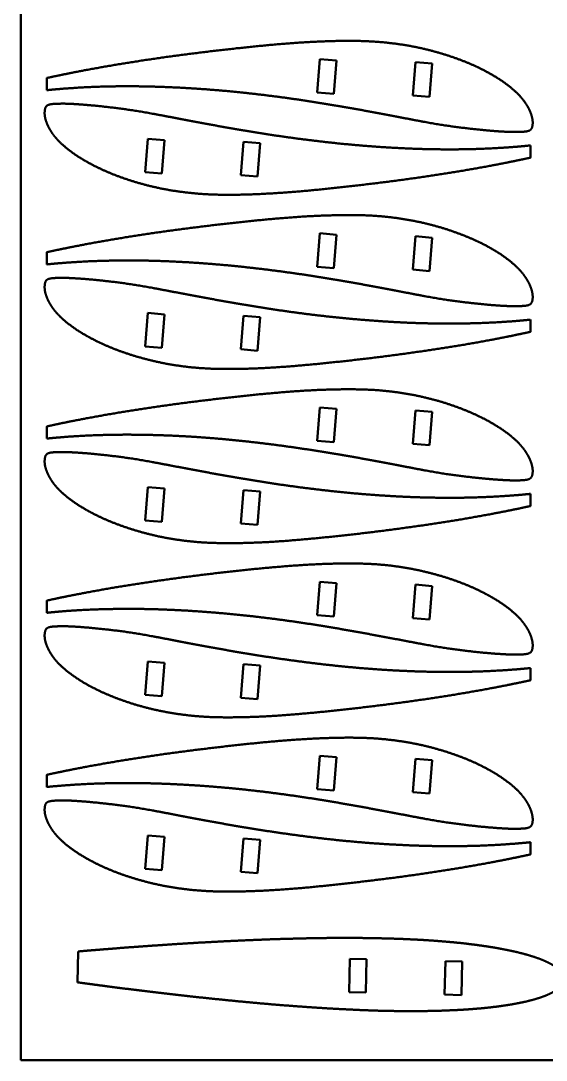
# Model space of a CAD drawing. Header units: inches. Extents: x -3.7 to 31.8, y -0.3 to 62.6.
# Drawn here: x -3.67 to 2.5, y 27.2 to 39.42 of the extents above; entities that cross this region are included whole.
import ezdxf

# ---------------------------------------------------------------- set-up
doc = ezdxf.new("R2010")
doc.units = ezdxf.units.IN
doc.header["$MEASUREMENT"] = 0
doc.layers.add('Visible (ISO)', color=7, linetype='Continuous', lineweight=50)

msp = doc.modelspace()

# ---------------------------------------------------------------- linework, layer by layer
at = {"layer": 'Visible (ISO)'}
for p, q in [((-3.674, 62.635), (-3.674, 27.202)), ((-0.162, 38.967), (-0.194, 38.575)), ((0.034, 38.951), (-0.162, 38.967)), ((0.002, 38.559), (0.034, 38.951)), ((0.962, 38.932), (0.93, 38.54)), ((1.158, 38.916), (0.962, 38.932)), ((1.126, 38.524), (1.158, 38.916)), ((-3.369, 38.602), (-3.369, 38.745)), ((-0.194, 38.575), (0.002, 38.559)), ((0.93, 38.54), (1.126, 38.524)), ((-2.18, 38.031), (-2.212, 37.639)), ((-1.984, 38.015), (-2.18, 38.031)), ((-2.016, 37.623), (-1.984, 38.015)), ((-1.057, 37.996), (-1.089, 37.604)), ((-0.86, 37.98), (-1.057, 37.996)), ((-0.892, 37.588), (-0.86, 37.98)), ((2.315, 37.953), (2.315, 37.81)), ((-2.212, 37.639), (-2.016, 37.623)), ((-1.089, 37.604), (-0.892, 37.588)), ((-0.162, 36.92), (-0.194, 36.527)), ((0.034, 36.904), (-0.162, 36.92)), ((0.002, 36.511), (0.034, 36.904)), ((0.962, 36.885), (0.93, 36.493)), ((1.158, 36.869), (0.962, 36.885)), ((1.126, 36.477), (1.158, 36.869)), ((-3.369, 36.555), (-3.369, 36.698)), ((-0.194, 36.527), (0.002, 36.511)), ((0.93, 36.493), (1.126, 36.477)), ((-2.18, 35.984), (-2.212, 35.591)), ((-1.984, 35.968), (-2.18, 35.984)), ((-2.016, 35.575), (-1.984, 35.968)), ((-1.057, 35.949), (-1.089, 35.557)), ((-0.86, 35.933), (-1.057, 35.949)), ((-0.892, 35.541), (-0.86, 35.933)), ((2.315, 35.906), (2.315, 35.763)), ((-2.212, 35.591), (-2.016, 35.575)), ((-1.089, 35.557), (-0.892, 35.541)), ((-0.162, 34.873), (-0.194, 34.48)), ((0.034, 34.857), (-0.162, 34.873)), ((0.002, 34.464), (0.034, 34.857)), ((0.962, 34.838), (0.93, 34.445)), ((1.158, 34.822), (0.962, 34.838)), ((1.126, 34.429), (1.158, 34.822)), ((-3.369, 34.508), (-3.369, 34.651)), ((-0.194, 34.48), (0.002, 34.464)), ((0.93, 34.445), (1.126, 34.429)), ((-2.18, 33.937), (-2.212, 33.544)), ((-1.984, 33.921), (-2.18, 33.937)), ((-2.016, 33.528), (-1.984, 33.921)), ((-1.057, 33.902), (-1.089, 33.509)), ((-0.86, 33.886), (-1.057, 33.902)), ((-0.892, 33.494), (-0.86, 33.886)), ((2.315, 33.858), (2.315, 33.715)), ((-2.212, 33.544), (-2.016, 33.528)), ((-1.089, 33.509), (-0.892, 33.494)), ((-0.162, 32.825), (-0.194, 32.433)), ((0.034, 32.809), (-0.162, 32.825)), ((0.002, 32.417), (0.034, 32.809)), ((0.962, 32.791), (0.93, 32.398)), ((1.158, 32.775), (0.962, 32.791)), ((1.126, 32.382), (1.158, 32.775)), ((-3.369, 32.46), (-3.369, 32.604)), ((-0.194, 32.433), (0.002, 32.417)), ((0.93, 32.398), (1.126, 32.382)), ((-2.18, 31.889), (-2.212, 31.497)), ((-1.984, 31.873), (-2.18, 31.889)), ((-2.016, 31.481), (-1.984, 31.873)), ((-1.057, 31.855), (-1.089, 31.462)), ((-0.86, 31.839), (-1.057, 31.855)), ((-0.892, 31.446), (-0.86, 31.839)), ((2.315, 31.811), (2.315, 31.668)), ((-2.212, 31.497), (-2.016, 31.481)), ((-1.089, 31.462), (-0.892, 31.446)), ((-0.162, 30.778), (-0.194, 30.386)), ((0.034, 30.762), (-0.162, 30.778)), ((0.002, 30.37), (0.034, 30.762)), ((0.962, 30.743), (0.93, 30.351)), ((1.158, 30.727), (0.962, 30.743)), ((1.126, 30.335), (1.158, 30.727)), ((-3.369, 30.413), (-3.369, 30.556)), ((-0.194, 30.386), (0.002, 30.37)), ((0.93, 30.351), (1.126, 30.335)), ((-2.18, 29.842), (-2.212, 29.45)), ((-1.984, 29.826), (-2.18, 29.842)), ((-2.016, 29.434), (-1.984, 29.826)), ((-1.057, 29.807), (-1.089, 29.415)), ((-0.86, 29.791), (-1.057, 29.807)), ((-0.892, 29.399), (-0.86, 29.791)), ((2.315, 29.764), (2.315, 29.621)), ((-2.212, 29.45), (-2.016, 29.434)), ((-1.089, 29.415), (-0.892, 29.399)), ((-3.009, 28.117), (-3, 28.48)), ((0.192, 28.395), (0.182, 28.001)), ((0.389, 28.39), (0.192, 28.395)), ((0.379, 27.996), (0.389, 28.39)), ((1.315, 28.366), (1.305, 27.973)), ((1.512, 28.361), (1.315, 28.366)), ((1.502, 27.968), (1.512, 28.361)), ((0.182, 28.001), (0.379, 27.996)), ((1.305, 27.973), (1.502, 27.968)), ((-3.674, 27.202), (31.759, 27.202))]:
    msp.add_line(p, q, dxfattribs=at)
for points, degree, knots in [([(-3.369, 38.745), (-3.366, 38.746), (-3.321, 38.756), (-3.231, 38.775), (-3.095, 38.803), (-2.908, 38.84), (-2.673, 38.882), (-2.429, 38.923), (-2.177, 38.962), (-1.921, 38.999), (-1.661, 39.033), (-1.399, 39.065), (-1.137, 39.095), (-0.878, 39.122), (-0.623, 39.146), (-0.374, 39.164), (-0.133, 39.177), (0.099, 39.183), (0.322, 39.183), (0.534, 39.172), (0.735, 39.15), (0.927, 39.12), (1.108, 39.079), (1.28, 39.032), (1.44, 38.979), (1.59, 38.921), (1.727, 38.858), (1.851, 38.792), (1.963, 38.724), (2.06, 38.653), (2.144, 38.583), (2.212, 38.512), (2.264, 38.441), (2.304, 38.371), (2.328, 38.305), (2.343, 38.242), (2.339, 38.187), (2.329, 38.132), (2.272, 38.115), (2.199, 38.112), (2.105, 38.109), (1.991, 38.115), (1.855, 38.124), (1.699, 38.139), (1.523, 38.159), (1.329, 38.184), (1.117, 38.219), (0.885, 38.264), (0.634, 38.312), (0.364, 38.363), (0.077, 38.414), (-0.225, 38.464), (-0.54, 38.511), (-0.865, 38.553), (-1.197, 38.589), (-1.532, 38.617), (-1.869, 38.637), (-2.202, 38.649), (-2.53, 38.65), (-2.83, 38.643), (-3.062, 38.629), (-3.226, 38.616), (-3.327, 38.607), (-3.369, 38.602)], 5, [-0.8731081, -0.8731081, -0.8731081, -0.8731081, -0.8731081, -0.8731081, -0.8720337, -0.8579336, -0.8434876, -0.8287458, -0.8137565, -0.798569, -0.7832324, -0.7677982, -0.7523222, -0.7368644, -0.7214857, -0.7062462, -0.6912006, -0.6763996, -0.6618868, -0.6476853, -0.6337996, -0.620226, -0.6069521, -0.5939656, -0.5812707, -0.5688847, -0.5568329, -0.545146, -0.5338546, -0.5229915, -0.5125896, -0.5026638, -0.4932193, -0.4842614, -0.4757956, -0.4678314, -0.4604119, -0.4534392, -0.4465144, -0.4392632, -0.4313488, -0.4224439, -0.4123913, -0.4013496, -0.3894624, -0.3768276, -0.3634991, -0.349514, -0.3349027, -0.3196928, -0.3039265, -0.2876747, -0.2710151, -0.2540272, -0.2367904, -0.2193863, -0.2018977, -0.18441, -0.1670099, -0.1497873, -0.1328351, -0.11625, -0.1042927, -0.1042927, -0.1042927, -0.1042927, -0.1042927, -0.1042927]), ([(2.315, 37.81), (2.311, 37.809), (2.266, 37.799), (2.176, 37.78), (2.04, 37.752), (1.854, 37.715), (1.618, 37.673), (1.374, 37.632), (1.123, 37.593), (0.866, 37.556), (0.606, 37.522), (0.344, 37.49), (0.083, 37.46), (-0.177, 37.433), (-0.431, 37.409), (-0.68, 37.391), (-0.921, 37.378), (-1.154, 37.372), (-1.376, 37.372), (-1.588, 37.383), (-1.789, 37.405), (-1.981, 37.435), (-2.163, 37.476), (-2.334, 37.523), (-2.495, 37.576), (-2.644, 37.634), (-2.781, 37.697), (-2.906, 37.763), (-3.017, 37.831), (-3.115, 37.902), (-3.198, 37.972), (-3.267, 38.043), (-3.319, 38.114), (-3.358, 38.184), (-3.383, 38.25), (-3.397, 38.313), (-3.393, 38.368), (-3.384, 38.423), (-3.327, 38.44), (-3.254, 38.443), (-3.159, 38.446), (-3.046, 38.44), (-2.91, 38.431), (-2.754, 38.416), (-2.577, 38.396), (-2.383, 38.371), (-2.171, 38.336), (-1.94, 38.291), (-1.688, 38.243), (-1.418, 38.192), (-1.131, 38.141), (-0.829, 38.091), (-0.515, 38.044), (-0.19, 38.003), (0.142, 37.966), (0.478, 37.938), (0.814, 37.918), (1.148, 37.906), (1.475, 37.905), (1.776, 37.912), (2.007, 37.926), (2.171, 37.939), (2.272, 37.949), (2.315, 37.953)], 5, [-0.8731081, -0.8731081, -0.8731081, -0.8731081, -0.8731081, -0.8731081, -0.8720337, -0.8579336, -0.8434876, -0.8287458, -0.8137565, -0.798569, -0.7832324, -0.7677982, -0.7523222, -0.7368644, -0.7214857, -0.7062462, -0.6912006, -0.6763996, -0.6618868, -0.6476853, -0.6337996, -0.620226, -0.6069521, -0.5939656, -0.5812707, -0.5688847, -0.5568329, -0.545146, -0.5338546, -0.5229915, -0.5125896, -0.5026638, -0.4932193, -0.4842614, -0.4757956, -0.4678314, -0.4604119, -0.4534392, -0.4465144, -0.4392632, -0.4313488, -0.4224439, -0.4123913, -0.4013496, -0.3894624, -0.3768276, -0.3634991, -0.349514, -0.3349027, -0.3196928, -0.3039265, -0.2876747, -0.2710151, -0.2540272, -0.2367904, -0.2193863, -0.2018977, -0.18441, -0.1670099, -0.1497873, -0.1328351, -0.11625, -0.1042927, -0.1042927, -0.1042927, -0.1042927, -0.1042927, -0.1042927]), ([(-3.369, 36.698), (-3.366, 36.699), (-3.321, 36.709), (-3.231, 36.728), (-3.095, 36.756), (-2.908, 36.793), (-2.673, 36.835), (-2.429, 36.876), (-2.177, 36.915), (-1.921, 36.952), (-1.661, 36.986), (-1.399, 37.018), (-1.137, 37.048), (-0.878, 37.075), (-0.623, 37.098), (-0.374, 37.117), (-0.133, 37.13), (0.099, 37.135), (0.322, 37.136), (0.534, 37.125), (0.735, 37.103), (0.927, 37.072), (1.108, 37.032), (1.28, 36.985), (1.44, 36.931), (1.59, 36.873), (1.727, 36.811), (1.851, 36.745), (1.963, 36.677), (2.06, 36.606), (2.144, 36.536), (2.212, 36.465), (2.264, 36.393), (2.304, 36.323), (2.328, 36.258), (2.343, 36.194), (2.339, 36.14), (2.329, 36.085), (2.272, 36.068), (2.199, 36.065), (2.105, 36.061), (1.991, 36.068), (1.855, 36.076), (1.699, 36.092), (1.523, 36.111), (1.329, 36.136), (1.117, 36.172), (0.885, 36.217), (0.634, 36.265), (0.364, 36.316), (0.077, 36.367), (-0.225, 36.417), (-0.54, 36.463), (-0.865, 36.505), (-1.197, 36.541), (-1.532, 36.57), (-1.869, 36.59), (-2.202, 36.602), (-2.53, 36.603), (-2.83, 36.595), (-3.062, 36.582), (-3.226, 36.569), (-3.327, 36.559), (-3.369, 36.555)], 5, [-0.8731081, -0.8731081, -0.8731081, -0.8731081, -0.8731081, -0.8731081, -0.8720337, -0.8579336, -0.8434876, -0.8287458, -0.8137565, -0.798569, -0.7832324, -0.7677982, -0.7523222, -0.7368644, -0.7214857, -0.7062462, -0.6912006, -0.6763996, -0.6618868, -0.6476853, -0.6337996, -0.620226, -0.6069521, -0.5939656, -0.5812707, -0.5688847, -0.5568329, -0.545146, -0.5338546, -0.5229915, -0.5125896, -0.5026638, -0.4932193, -0.4842614, -0.4757956, -0.4678314, -0.4604119, -0.4534392, -0.4465144, -0.4392632, -0.4313488, -0.4224439, -0.4123913, -0.4013496, -0.3894624, -0.3768276, -0.3634991, -0.349514, -0.3349027, -0.3196928, -0.3039265, -0.2876747, -0.2710151, -0.2540272, -0.2367904, -0.2193863, -0.2018977, -0.18441, -0.1670099, -0.1497873, -0.1328351, -0.11625, -0.1042927, -0.1042927, -0.1042927, -0.1042927, -0.1042927, -0.1042927]), ([(2.315, 35.763), (2.311, 35.762), (2.266, 35.752), (2.176, 35.733), (2.04, 35.704), (1.854, 35.668), (1.618, 35.625), (1.374, 35.584), (1.123, 35.546), (0.866, 35.509), (0.606, 35.474), (0.344, 35.442), (0.083, 35.413), (-0.177, 35.386), (-0.431, 35.362), (-0.68, 35.344), (-0.921, 35.33), (-1.154, 35.325), (-1.376, 35.325), (-1.588, 35.335), (-1.789, 35.357), (-1.981, 35.388), (-2.163, 35.429), (-2.334, 35.476), (-2.495, 35.529), (-2.644, 35.587), (-2.781, 35.65), (-2.906, 35.716), (-3.017, 35.784), (-3.115, 35.854), (-3.198, 35.925), (-3.267, 35.996), (-3.319, 36.067), (-3.358, 36.137), (-3.383, 36.203), (-3.397, 36.266), (-3.393, 36.321), (-3.384, 36.376), (-3.327, 36.393), (-3.254, 36.396), (-3.159, 36.399), (-3.046, 36.392), (-2.91, 36.384), (-2.754, 36.369), (-2.577, 36.349), (-2.383, 36.324), (-2.171, 36.288), (-1.94, 36.243), (-1.688, 36.196), (-1.418, 36.145), (-1.131, 36.094), (-0.829, 36.044), (-0.515, 35.997), (-0.19, 35.955), (0.142, 35.919), (0.478, 35.891), (0.814, 35.87), (1.148, 35.859), (1.475, 35.858), (1.776, 35.865), (2.007, 35.879), (2.171, 35.891), (2.272, 35.901), (2.315, 35.906)], 5, [-0.8731081, -0.8731081, -0.8731081, -0.8731081, -0.8731081, -0.8731081, -0.8720337, -0.8579336, -0.8434876, -0.8287458, -0.8137565, -0.798569, -0.7832324, -0.7677982, -0.7523222, -0.7368644, -0.7214857, -0.7062462, -0.6912006, -0.6763996, -0.6618868, -0.6476853, -0.6337996, -0.620226, -0.6069521, -0.5939656, -0.5812707, -0.5688847, -0.5568329, -0.545146, -0.5338546, -0.5229915, -0.5125896, -0.5026638, -0.4932193, -0.4842614, -0.4757956, -0.4678314, -0.4604119, -0.4534392, -0.4465144, -0.4392632, -0.4313488, -0.4224439, -0.4123913, -0.4013496, -0.3894624, -0.3768276, -0.3634991, -0.349514, -0.3349027, -0.3196928, -0.3039265, -0.2876747, -0.2710151, -0.2540272, -0.2367904, -0.2193863, -0.2018977, -0.18441, -0.1670099, -0.1497873, -0.1328351, -0.11625, -0.1042927, -0.1042927, -0.1042927, -0.1042927, -0.1042927, -0.1042927]), ([(-3.369, 34.651), (-3.366, 34.651), (-3.321, 34.661), (-3.231, 34.681), (-3.095, 34.709), (-2.908, 34.745), (-2.673, 34.788), (-2.429, 34.829), (-2.177, 34.868), (-1.921, 34.905), (-1.661, 34.939), (-1.399, 34.971), (-1.137, 35.001), (-0.878, 35.028), (-0.623, 35.051), (-0.374, 35.07), (-0.133, 35.083), (0.099, 35.088), (0.322, 35.088), (0.534, 35.078), (0.735, 35.056), (0.927, 35.025), (1.108, 34.985), (1.28, 34.938), (1.44, 34.884), (1.59, 34.826), (1.727, 34.763), (1.851, 34.698), (1.963, 34.629), (2.06, 34.559), (2.144, 34.489), (2.212, 34.418), (2.264, 34.346), (2.304, 34.276), (2.328, 34.211), (2.343, 34.147), (2.339, 34.093), (2.329, 34.038), (2.272, 34.02), (2.199, 34.017), (2.105, 34.014), (1.991, 34.021), (1.855, 34.029), (1.699, 34.045), (1.523, 34.064), (1.329, 34.089), (1.117, 34.125), (0.885, 34.17), (0.634, 34.218), (0.364, 34.269), (0.077, 34.32), (-0.225, 34.369), (-0.54, 34.416), (-0.865, 34.458), (-1.197, 34.494), (-1.532, 34.523), (-1.869, 34.543), (-2.202, 34.554), (-2.53, 34.556), (-2.83, 34.548), (-3.062, 34.535), (-3.226, 34.522), (-3.327, 34.512), (-3.369, 34.508)], 5, [-0.8731081, -0.8731081, -0.8731081, -0.8731081, -0.8731081, -0.8731081, -0.8720337, -0.8579336, -0.8434876, -0.8287458, -0.8137565, -0.798569, -0.7832324, -0.7677982, -0.7523222, -0.7368644, -0.7214857, -0.7062462, -0.6912006, -0.6763996, -0.6618868, -0.6476853, -0.6337996, -0.620226, -0.6069521, -0.5939656, -0.5812707, -0.5688847, -0.5568329, -0.545146, -0.5338546, -0.5229915, -0.5125896, -0.5026638, -0.4932193, -0.4842614, -0.4757956, -0.4678314, -0.4604119, -0.4534392, -0.4465144, -0.4392632, -0.4313488, -0.4224439, -0.4123913, -0.4013496, -0.3894624, -0.3768276, -0.3634991, -0.349514, -0.3349027, -0.3196928, -0.3039265, -0.2876747, -0.2710151, -0.2540272, -0.2367904, -0.2193863, -0.2018977, -0.18441, -0.1670099, -0.1497873, -0.1328351, -0.11625, -0.1042927, -0.1042927, -0.1042927, -0.1042927, -0.1042927, -0.1042927]), ([(2.315, 33.715), (2.311, 33.715), (2.266, 33.705), (2.176, 33.685), (2.04, 33.657), (1.854, 33.621), (1.618, 33.578), (1.374, 33.537), (1.123, 33.498), (0.866, 33.462), (0.606, 33.427), (0.344, 33.395), (0.083, 33.365), (-0.177, 33.339), (-0.431, 33.315), (-0.68, 33.296), (-0.921, 33.283), (-1.154, 33.278), (-1.376, 33.278), (-1.588, 33.288), (-1.789, 33.31), (-1.981, 33.341), (-2.163, 33.381), (-2.334, 33.429), (-2.495, 33.482), (-2.644, 33.54), (-2.781, 33.603), (-2.906, 33.668), (-3.017, 33.737), (-3.115, 33.807), (-3.198, 33.877), (-3.267, 33.948), (-3.319, 34.02), (-3.358, 34.09), (-3.383, 34.156), (-3.397, 34.219), (-3.393, 34.273), (-3.384, 34.329), (-3.327, 34.346), (-3.254, 34.349), (-3.159, 34.352), (-3.046, 34.345), (-2.91, 34.337), (-2.754, 34.322), (-2.577, 34.302), (-2.383, 34.277), (-2.171, 34.241), (-1.94, 34.196), (-1.688, 34.148), (-1.418, 34.098), (-1.131, 34.047), (-0.829, 33.997), (-0.515, 33.95), (-0.19, 33.908), (0.142, 33.872), (0.478, 33.843), (0.814, 33.823), (1.148, 33.812), (1.475, 33.81), (1.776, 33.818), (2.007, 33.831), (2.171, 33.844), (2.272, 33.854), (2.315, 33.858)], 5, [-0.8731081, -0.8731081, -0.8731081, -0.8731081, -0.8731081, -0.8731081, -0.8720337, -0.8579336, -0.8434876, -0.8287458, -0.8137565, -0.798569, -0.7832324, -0.7677982, -0.7523222, -0.7368644, -0.7214857, -0.7062462, -0.6912006, -0.6763996, -0.6618868, -0.6476853, -0.6337996, -0.620226, -0.6069521, -0.5939656, -0.5812707, -0.5688847, -0.5568329, -0.545146, -0.5338546, -0.5229915, -0.5125896, -0.5026638, -0.4932193, -0.4842614, -0.4757956, -0.4678314, -0.4604119, -0.4534392, -0.4465144, -0.4392632, -0.4313488, -0.4224439, -0.4123913, -0.4013496, -0.3894624, -0.3768276, -0.3634991, -0.349514, -0.3349027, -0.3196928, -0.3039265, -0.2876747, -0.2710151, -0.2540272, -0.2367904, -0.2193863, -0.2018977, -0.18441, -0.1670099, -0.1497873, -0.1328351, -0.11625, -0.1042927, -0.1042927, -0.1042927, -0.1042927, -0.1042927, -0.1042927]), ([(-3.369, 32.604), (-3.366, 32.604), (-3.321, 32.614), (-3.231, 32.634), (-3.095, 32.662), (-2.908, 32.698), (-2.673, 32.741), (-2.429, 32.782), (-2.177, 32.82), (-1.921, 32.857), (-1.661, 32.892), (-1.399, 32.924), (-1.137, 32.954), (-0.878, 32.98), (-0.623, 33.004), (-0.374, 33.022), (-0.133, 33.036), (0.099, 33.041), (0.322, 33.041), (0.534, 33.031), (0.735, 33.009), (0.927, 32.978), (1.108, 32.937), (1.28, 32.89), (1.44, 32.837), (1.59, 32.779), (1.727, 32.716), (1.851, 32.65), (1.963, 32.582), (2.06, 32.512), (2.144, 32.441), (2.212, 32.37), (2.264, 32.299), (2.304, 32.229), (2.328, 32.163), (2.343, 32.1), (2.339, 32.045), (2.329, 31.99), (2.272, 31.973), (2.199, 31.97), (2.105, 31.967), (1.991, 31.974), (1.855, 31.982), (1.699, 31.997), (1.523, 32.017), (1.329, 32.042), (1.117, 32.078), (0.885, 32.123), (0.634, 32.17), (0.364, 32.221), (0.077, 32.272), (-0.225, 32.322), (-0.54, 32.369), (-0.865, 32.411), (-1.197, 32.447), (-1.532, 32.475), (-1.869, 32.496), (-2.202, 32.507), (-2.53, 32.508), (-2.83, 32.501), (-3.062, 32.488), (-3.226, 32.475), (-3.327, 32.465), (-3.369, 32.46)], 5, [-0.8731081, -0.8731081, -0.8731081, -0.8731081, -0.8731081, -0.8731081, -0.8720337, -0.8579336, -0.8434876, -0.8287458, -0.8137565, -0.798569, -0.7832324, -0.7677982, -0.7523222, -0.7368644, -0.7214857, -0.7062462, -0.6912006, -0.6763996, -0.6618868, -0.6476853, -0.6337996, -0.620226, -0.6069521, -0.5939656, -0.5812707, -0.5688847, -0.5568329, -0.545146, -0.5338546, -0.5229915, -0.5125896, -0.5026638, -0.4932193, -0.4842614, -0.4757956, -0.4678314, -0.4604119, -0.4534392, -0.4465144, -0.4392632, -0.4313488, -0.4224439, -0.4123913, -0.4013496, -0.3894624, -0.3768276, -0.3634991, -0.349514, -0.3349027, -0.3196928, -0.3039265, -0.2876747, -0.2710151, -0.2540272, -0.2367904, -0.2193863, -0.2018977, -0.18441, -0.1670099, -0.1497873, -0.1328351, -0.11625, -0.1042927, -0.1042927, -0.1042927, -0.1042927, -0.1042927, -0.1042927]), ([(2.315, 31.668), (2.311, 31.667), (2.266, 31.657), (2.176, 31.638), (2.04, 31.61), (1.854, 31.573), (1.618, 31.531), (1.374, 31.49), (1.123, 31.451), (0.866, 31.414), (0.606, 31.38), (0.344, 31.348), (0.083, 31.318), (-0.177, 31.291), (-0.431, 31.268), (-0.68, 31.249), (-0.921, 31.236), (-1.154, 31.231), (-1.376, 31.23), (-1.588, 31.241), (-1.789, 31.263), (-1.981, 31.294), (-2.163, 31.334), (-2.334, 31.381), (-2.495, 31.435), (-2.644, 31.493), (-2.781, 31.555), (-2.906, 31.621), (-3.017, 31.69), (-3.115, 31.76), (-3.198, 31.83), (-3.267, 31.901), (-3.319, 31.973), (-3.358, 32.043), (-3.383, 32.108), (-3.397, 32.172), (-3.393, 32.226), (-3.384, 32.281), (-3.327, 32.298), (-3.254, 32.301), (-3.159, 32.305), (-3.046, 32.298), (-2.91, 32.29), (-2.754, 32.274), (-2.577, 32.255), (-2.383, 32.23), (-2.171, 32.194), (-1.94, 32.149), (-1.688, 32.101), (-1.418, 32.05), (-1.131, 31.999), (-0.829, 31.949), (-0.515, 31.903), (-0.19, 31.861), (0.142, 31.825), (0.478, 31.796), (0.814, 31.776), (1.148, 31.765), (1.475, 31.763), (1.776, 31.771), (2.007, 31.784), (2.171, 31.797), (2.272, 31.807), (2.315, 31.811)], 5, [-0.8731081, -0.8731081, -0.8731081, -0.8731081, -0.8731081, -0.8731081, -0.8720337, -0.8579336, -0.8434876, -0.8287458, -0.8137565, -0.798569, -0.7832324, -0.7677982, -0.7523222, -0.7368644, -0.7214857, -0.7062462, -0.6912006, -0.6763996, -0.6618868, -0.6476853, -0.6337996, -0.620226, -0.6069521, -0.5939656, -0.5812707, -0.5688847, -0.5568329, -0.545146, -0.5338546, -0.5229915, -0.5125896, -0.5026638, -0.4932193, -0.4842614, -0.4757956, -0.4678314, -0.4604119, -0.4534392, -0.4465144, -0.4392632, -0.4313488, -0.4224439, -0.4123913, -0.4013496, -0.3894624, -0.3768276, -0.3634991, -0.349514, -0.3349027, -0.3196928, -0.3039265, -0.2876747, -0.2710151, -0.2540272, -0.2367904, -0.2193863, -0.2018977, -0.18441, -0.1670099, -0.1497873, -0.1328351, -0.11625, -0.1042927, -0.1042927, -0.1042927, -0.1042927, -0.1042927, -0.1042927]), ([(-3.369, 30.556), (-3.366, 30.557), (-3.321, 30.567), (-3.231, 30.586), (-3.095, 30.614), (-2.908, 30.651), (-2.673, 30.693), (-2.429, 30.734), (-2.177, 30.773), (-1.921, 30.81), (-1.661, 30.844), (-1.399, 30.876), (-1.137, 30.906), (-0.878, 30.933), (-0.623, 30.957), (-0.374, 30.975), (-0.133, 30.988), (0.099, 30.994), (0.322, 30.994), (0.534, 30.983), (0.735, 30.961), (0.927, 30.931), (1.108, 30.89), (1.28, 30.843), (1.44, 30.79), (1.59, 30.732), (1.727, 30.669), (1.851, 30.603), (1.963, 30.535), (2.06, 30.464), (2.144, 30.394), (2.212, 30.323), (2.264, 30.252), (2.304, 30.182), (2.328, 30.116), (2.343, 30.053), (2.339, 29.998), (2.329, 29.943), (2.272, 29.926), (2.199, 29.923), (2.105, 29.92), (1.991, 29.926), (1.855, 29.935), (1.699, 29.95), (1.523, 29.97), (1.329, 29.995), (1.117, 30.03), (0.885, 30.075), (0.634, 30.123), (0.364, 30.174), (0.077, 30.225), (-0.225, 30.275), (-0.54, 30.322), (-0.865, 30.364), (-1.197, 30.4), (-1.532, 30.428), (-1.869, 30.448), (-2.202, 30.46), (-2.53, 30.461), (-2.83, 30.454), (-3.062, 30.44), (-3.226, 30.427), (-3.327, 30.418), (-3.369, 30.413)], 5, [-0.8731081, -0.8731081, -0.8731081, -0.8731081, -0.8731081, -0.8731081, -0.8720337, -0.8579336, -0.8434876, -0.8287458, -0.8137565, -0.798569, -0.7832324, -0.7677982, -0.7523222, -0.7368644, -0.7214857, -0.7062462, -0.6912006, -0.6763996, -0.6618868, -0.6476853, -0.6337996, -0.620226, -0.6069521, -0.5939656, -0.5812707, -0.5688847, -0.5568329, -0.545146, -0.5338546, -0.5229915, -0.5125896, -0.5026638, -0.4932193, -0.4842614, -0.4757956, -0.4678314, -0.4604119, -0.4534392, -0.4465144, -0.4392632, -0.4313488, -0.4224439, -0.4123913, -0.4013496, -0.3894624, -0.3768276, -0.3634991, -0.349514, -0.3349027, -0.3196928, -0.3039265, -0.2876747, -0.2710151, -0.2540272, -0.2367904, -0.2193863, -0.2018977, -0.18441, -0.1670099, -0.1497873, -0.1328351, -0.11625, -0.1042927, -0.1042927, -0.1042927, -0.1042927, -0.1042927, -0.1042927]), ([(2.315, 29.621), (2.311, 29.62), (2.266, 29.61), (2.176, 29.591), (2.04, 29.563), (1.854, 29.526), (1.618, 29.484), (1.374, 29.443), (1.123, 29.404), (0.866, 29.367), (0.606, 29.333), (0.344, 29.301), (0.083, 29.271), (-0.177, 29.244), (-0.431, 29.22), (-0.68, 29.202), (-0.921, 29.189), (-1.154, 29.183), (-1.376, 29.183), (-1.588, 29.194), (-1.789, 29.216), (-1.981, 29.246), (-2.163, 29.287), (-2.334, 29.334), (-2.495, 29.387), (-2.644, 29.445), (-2.781, 29.508), (-2.906, 29.574), (-3.017, 29.642), (-3.115, 29.713), (-3.198, 29.783), (-3.267, 29.854), (-3.319, 29.925), (-3.358, 29.995), (-3.383, 30.061), (-3.397, 30.124), (-3.393, 30.179), (-3.384, 30.234), (-3.327, 30.251), (-3.254, 30.254), (-3.159, 30.257), (-3.046, 30.251), (-2.91, 30.242), (-2.754, 30.227), (-2.577, 30.207), (-2.383, 30.182), (-2.171, 30.147), (-1.94, 30.102), (-1.688, 30.054), (-1.418, 30.003), (-1.131, 29.952), (-0.829, 29.902), (-0.515, 29.856), (-0.19, 29.814), (0.142, 29.777), (0.478, 29.749), (0.814, 29.729), (1.148, 29.717), (1.475, 29.716), (1.776, 29.723), (2.007, 29.737), (2.171, 29.75), (2.272, 29.76), (2.315, 29.764)], 5, [-0.8731081, -0.8731081, -0.8731081, -0.8731081, -0.8731081, -0.8731081, -0.8720337, -0.8579336, -0.8434876, -0.8287458, -0.8137565, -0.798569, -0.7832324, -0.7677982, -0.7523222, -0.7368644, -0.7214857, -0.7062462, -0.6912006, -0.6763996, -0.6618868, -0.6476853, -0.6337996, -0.620226, -0.6069521, -0.5939656, -0.5812707, -0.5688847, -0.5568329, -0.545146, -0.5338546, -0.5229915, -0.5125896, -0.5026638, -0.4932193, -0.4842614, -0.4757956, -0.4678314, -0.4604119, -0.4534392, -0.4465144, -0.4392632, -0.4313488, -0.4224439, -0.4123913, -0.4013496, -0.3894624, -0.3768276, -0.3634991, -0.349514, -0.3349027, -0.3196928, -0.3039265, -0.2876747, -0.2710151, -0.2540272, -0.2367904, -0.2193863, -0.2018977, -0.18441, -0.1670099, -0.1497873, -0.1328351, -0.11625, -0.1042927, -0.1042927, -0.1042927, -0.1042927, -0.1042927, -0.1042927]), ([(-3, 28.48), (-2.979, 28.482), (-2.923, 28.487), (-2.831, 28.495), (-2.701, 28.505), (-2.553, 28.517), (-2.401, 28.529), (-2.246, 28.54), (-2.087, 28.551), (-1.925, 28.562), (-1.761, 28.573), (-1.595, 28.583), (-1.427, 28.592), (-1.257, 28.601), (-1.087, 28.609), (-0.916, 28.616), (-0.744, 28.623), (-0.573, 28.628), (-0.403, 28.633), (-0.234, 28.636), (-0.066, 28.639), (0.1, 28.64), (0.264, 28.639), (0.426, 28.638), (0.584, 28.634), (0.739, 28.63), (0.891, 28.624), (1.038, 28.616), (1.181, 28.607), (1.319, 28.596), (1.452, 28.584), (1.58, 28.57), (1.702, 28.554), (1.818, 28.538), (1.928, 28.519), (2.031, 28.5), (2.128, 28.479), (2.218, 28.457), (2.301, 28.434), (2.376, 28.41), (2.444, 28.385), (2.504, 28.359), (2.557, 28.332), (2.601, 28.305), (2.638, 28.277), (2.667, 28.248), (2.688, 28.218), (2.701, 28.187), (2.705, 28.155), (2.699, 28.124), (2.685, 28.094), (2.663, 28.065), (2.632, 28.038), (2.594, 28.011), (2.548, 27.986), (2.494, 27.962), (2.433, 27.939), (2.363, 27.918), (2.287, 27.897), (2.203, 27.879), (2.112, 27.861), (2.015, 27.845), (1.911, 27.831), (1.8, 27.818), (1.683, 27.807), (1.56, 27.798), (1.432, 27.791), (1.298, 27.785), (1.16, 27.781), (1.017, 27.779), (0.869, 27.779), (0.718, 27.78), (0.563, 27.783), (0.404, 27.788), (0.243, 27.795), (0.079, 27.803), (-0.086, 27.812), (-0.254, 27.823), (-0.423, 27.835), (-0.593, 27.848), (-0.764, 27.862), (-0.934, 27.877), (-1.105, 27.893), (-1.275, 27.91), (-1.443, 27.927), (-1.611, 27.945), (-1.777, 27.963), (-1.94, 27.982), (-2.101, 28.001), (-2.259, 28.02), (-2.414, 28.039), (-2.565, 28.058), (-2.712, 28.077), (-2.841, 28.095), (-2.932, 28.107), (-2.988, 28.115), (-3.009, 28.117)], 4, [0.1162186, 0.1162186, 0.1162186, 0.1162186, 0.1162186, 0.1216716, 0.1306685, 0.1398079, 0.1490772, 0.1584637, 0.1679549, 0.1775388, 0.1872032, 0.1969361, 0.2067257, 0.2165603, 0.226428, 0.2363173, 0.2462166, 0.2561142, 0.2659987, 0.2758584, 0.2856819, 0.2954577, 0.3051742, 0.3148198, 0.3243831, 0.3338524, 0.343216, 0.3524623, 0.3615794, 0.3705553, 0.3793781, 0.3880354, 0.3965147, 0.4048035, 0.4128887, 0.420757, 0.4283948, 0.4357882, 0.4429226, 0.4497836, 0.4563564, 0.4626268, 0.4685814, 0.47421, 0.4795081, 0.4844828, 0.4891614, 0.4936018, 0.4978859, 0.5021141, 0.5063982, 0.5108386, 0.5155172, 0.5204919, 0.52579, 0.5314186, 0.5373732, 0.5436436, 0.5502164, 0.5570774, 0.5642118, 0.5716052, 0.579243, 0.5871113, 0.5951965, 0.6034853, 0.6119646, 0.6206219, 0.6294447, 0.6384206, 0.6475377, 0.656784, 0.6661476, 0.6756169, 0.6851802, 0.6948258, 0.7045423, 0.7143181, 0.7241416, 0.7340013, 0.7438858, 0.7537834, 0.7636827, 0.773572, 0.7834397, 0.7932743, 0.8030639, 0.8127968, 0.8224612, 0.8320451, 0.8415363, 0.8509228, 0.8601921, 0.8693315, 0.8783284, 0.8837814, 0.8837814, 0.8837814, 0.8837814, 0.8837814])]:
    msp.add_open_spline(points, degree=degree, knots=knots, dxfattribs=at)

doc.saveas('drawing.dxf')
